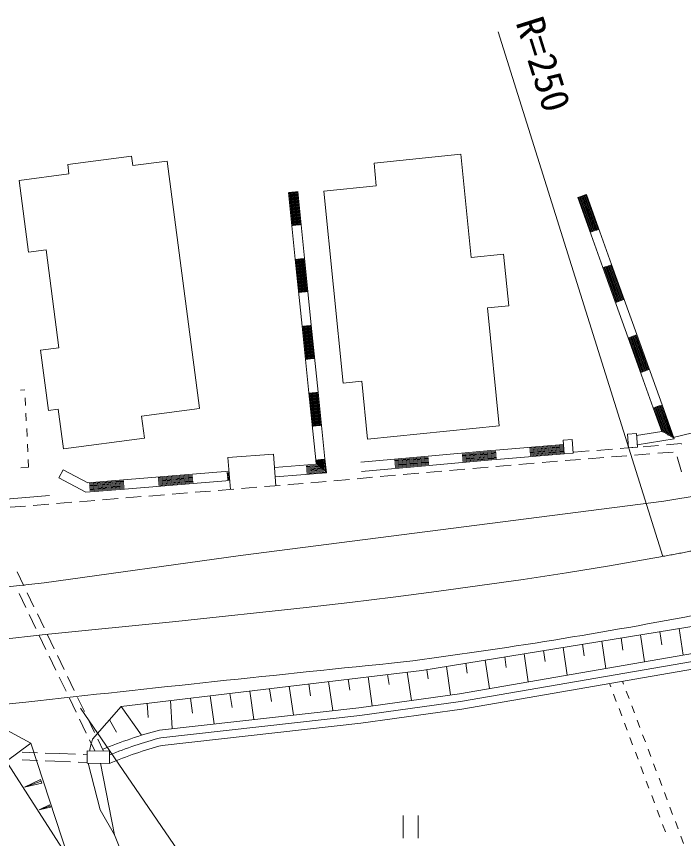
# Model space of a CAD drawing. Units: millimetres, scale not verified. Extents: x 40000 to 680000, y 20000 to 380000.
# Drawn here: x 398216 to 441334, y 259086 to 312195 of the extents above; entities that cross this region are included whole.
import ezdxf
from ezdxf.enums import TextEntityAlignment as Align

# ---------------------------------------------------------------- set-up
doc = ezdxf.new("R2010")
doc.units = ezdxf.units.MM
doc.header["$LTSCALE"] = 1000
doc.linetypes.add('CHAIN', pattern=[18.5, 12, -1.5, 3.5, -1.5])
doc.layers.add('M-BMK', color=2, linetype='CHAIN', lineweight=13)
doc.layers.add('M-WORK', color=1, linetype='Continuous', lineweight=13)
doc.styles.add('ＭＳ ゴシック', font='')
doc.styles.get('ＭＳ ゴシック').set_extended_font_data('MS Gothic')

msp = doc.modelspace()

# ---------------------------------------------------------------- linework, layer by layer
at = {"layer": 'M-BMK'}
msp.add_line((371686, 269178), (400065, 272263), dxfattribs=at)
msp.add_lwpolyline([(400065, 272261), (402880, 272540), (405694, 272822), (408508, 273108), (411321, 273401), (414133, 273703), (416944, 274017), (419754, 274343), (422562, 274686), (425367, 275046), (428170, 275427), (430969, 275830), (433765, 276258), (436557, 276712), (439343, 277196), (439739, 277267)], dxfattribs=at)
msp.add_arc((394914, 523215), 250000, 280.32897, 286.0378, dxfattribs=at)
at = {"layer": 'M-WORK'}
for p, q in [((440000, 277314), (429348, 311207)), ((426931, 303291), (421328, 302727)), ((426931, 303291), (427602, 296619)), ((401530, 302620), (405659, 303160)), ((405659, 303160), (405737, 302561)), ((407956, 302852), (405737, 302561)), ((407956, 302852), (410046, 286885)), ((421477, 301249), (421328, 302727)), ((401530, 302620), (401609, 302021)), ((398392, 301600), (401609, 302021)), ((398999, 296968), (398392, 301600)), ((418080, 300907), (421477, 301249)), ((416238, 296510), (415797, 300831)), ((416077, 298677), (415857, 300837)), ((416137, 298683), (415917, 300843)), ((416196, 298689), (415976, 300849)), ((416256, 298695), (416036, 300855)), ((416316, 298701), (416096, 300861)), ((416376, 298707), (416155, 300868)), ((416435, 298713), (416215, 300874)), ((416495, 298719), (416275, 300880)), ((416555, 298726), (416334, 300886)), ((416835, 296571), (416394, 300892)), ((418080, 300907), (419327, 288502)), ((434490, 300499), (435055, 300702)), ((435587, 298336), (434772, 300601)), ((435643, 298356), (434829, 300621)), ((435700, 298377), (434885, 300642)), ((435756, 298397), (434942, 300662)), ((435813, 298417), (434998, 300682)), ((436684, 296173), (435055, 300702)), ((436119, 295970), (434490, 300499)), ((435361, 298255), (434546, 300520)), ((435417, 298275), (434603, 300540)), ((435474, 298295), (434659, 300560)), ((435530, 298316), (434716, 300581)), ((400129, 297116), (398999, 296968)), ((400129, 297116), (400958, 290783)), ((416678, 292190), (416238, 296510)), ((416517, 294356), (416297, 296517)), ((416577, 294362), (416357, 296523)), ((416637, 294368), (416417, 296529)), ((416697, 294374), (416476, 296535)), ((416756, 294381), (416536, 296541)), ((416816, 294387), (416596, 296547)), ((416876, 294393), (416655, 296553)), ((416935, 294399), (416715, 296559)), ((416995, 294405), (416775, 296565)), ((417275, 292251), (416835, 296571)), ((427602, 296619), (429706, 296831)), ((430040, 293508), (429706, 296831)), ((437748, 291440), (436119, 295970)), ((436990, 293725), (436176, 295990)), ((437047, 293745), (436232, 296010)), ((437103, 293766), (436288, 296031)), ((437159, 293786), (436345, 296051)), ((437216, 293806), (436401, 296071)), ((437272, 293827), (436458, 296091)), ((437329, 293847), (436514, 296112)), ((437385, 293867), (436571, 296132)), ((437442, 293887), (436627, 296152)), ((438313, 291643), (436684, 296173)), ((430040, 293508), (428652, 293368)), ((428652, 293368), (429419, 285744)), ((417118, 287869), (416678, 292190)), ((416958, 290036), (416738, 292196)), ((417018, 290042), (416797, 292202)), ((417077, 290048), (416857, 292208)), ((417137, 290054), (416917, 292214)), ((417197, 290060), (416976, 292220)), ((417256, 290066), (417036, 292226)), ((417316, 290072), (417096, 292232)), ((417376, 290078), (417156, 292238)), ((417435, 290084), (417215, 292245)), ((417715, 287930), (417275, 292251)), ((438958, 289317), (438143, 291582)), ((439014, 289337), (438200, 291602)), ((439071, 289358), (438256, 291623)), ((439942, 287113), (438313, 291643)), ((439377, 286910), (437748, 291440)), ((438619, 289195), (437805, 291460)), ((438676, 289215), (437861, 291480)), ((438732, 289236), (437918, 291501)), ((438789, 289256), (437974, 291521)), ((438845, 289276), (438030, 291541)), ((438901, 289297), (438087, 291562)), ((399779, 290628), (400958, 290783)), ((400288, 286736), (399779, 290628)), ((420540, 288624), (419327, 288502)), ((420916, 284889), (420540, 288624)), ((398471, 288058), (398757, 288072)), ((398758, 288063), (398757, 288072)), ((417559, 283548), (417118, 287869)), ((417398, 285715), (417178, 287875)), ((417458, 285721), (417238, 287881)), ((417518, 285727), (417297, 287887)), ((417577, 285733), (417357, 287893)), ((417637, 285739), (417417, 287900)), ((417697, 285745), (417477, 287906)), ((417756, 285751), (417536, 287912)), ((417816, 285757), (417596, 287918)), ((417876, 285764), (417656, 287924)), ((418156, 283609), (417715, 287930)), ((398807, 287064), (398782, 287564)), ((400919, 286819), (400288, 286736)), ((400919, 286819), (401253, 284264)), ((410049, 286858), (406309, 286369)), ((439923, 285392), (439377, 286910)), ((440004, 285344), (439434, 286930)), ((440085, 285296), (439490, 286951)), ((440166, 285248), (439547, 286971)), ((440247, 285200), (439603, 286991)), ((440328, 285153), (439660, 287012)), ((440409, 285105), (439716, 287032)), ((440490, 285057), (439772, 287052)), ((440571, 285009), (439829, 287072)), ((440652, 284961), (439885, 287093)), ((440733, 284914), (439942, 287113)), ((398855, 286065), (398831, 286565)), ((406309, 286369), (406495, 284950)), ((420916, 284889), (429419, 285744)), ((440669, 284998), (444666, 285974)), ((398904, 285067), (398880, 285566)), ((438295, 285131), (439923, 285392)), ((401253, 284264), (406495, 284950)), ((438342, 284531), (440733, 284914)), ((398953, 284068), (398928, 284567)), ((424830, 283789), (428888, 284146)), ((428888, 284146), (429198, 284172)), ((429198, 284172), (433565, 284539)), ((431387, 284296), (433570, 284479)), ((431392, 284236), (433575, 284420)), ((431397, 284176), (433580, 284360)), ((431402, 284116), (433585, 284300)), ((431407, 284057), (433590, 284240)), ((431412, 283997), (433595, 284180)), ((436734, 284244), (435737, 284165)), ((438230, 284363), (437233, 284283)), ((439725, 284482), (438728, 284402)), ((441185, 284598), (440223, 284521)), ((441195, 284564), (441185, 284598)), ((411890, 283708), (414824, 283924)), ((411890, 283708), (412042, 281641)), ((414824, 283924), (414975, 281879)), ((418247, 282709), (418156, 283609)), ((420465, 283405), (424830, 283789)), ((422653, 283537), (424836, 283729)), ((422658, 283477), (424841, 283669)), ((422664, 283417), (424846, 283610)), ((427018, 283921), (428894, 284086)), ((427024, 283861), (428899, 284027)), ((427029, 283802), (428904, 283967)), ((427034, 283742), (428909, 283907)), ((427039, 283682), (428914, 283847)), ((427045, 283622), (428919, 283787)), ((427050, 283563), (428924, 283728)), ((427055, 283503), (428930, 283668)), ((427060, 283443), (428935, 283608)), ((428894, 284086), (429203, 284112)), ((428899, 284027), (429208, 284053)), ((428904, 283967), (429213, 283993)), ((428909, 283907), (429218, 283933)), ((428914, 283847), (429223, 283873)), ((428919, 283787), (429228, 283813)), ((428924, 283728), (429233, 283754)), ((428930, 283668), (429238, 283694)), ((428935, 283608), (429243, 283634)), ((429248, 283574), (433615, 283941)), ((431417, 283937), (433600, 284121)), ((431422, 283877), (433605, 284061)), ((431427, 283818), (433610, 284001)), ((435239, 284125), (434242, 284046)), ((435177, 283618), (436174, 283698)), ((436672, 283737), (437669, 283817)), ((438168, 283856), (439164, 283935)), ((439663, 283975), (440660, 284054)), ((440915, 283741), (441197, 282782)), ((399002, 283069), (398977, 283568)), ((414888, 283059), (417588, 283261)), ((416944, 283153), (417654, 283206)), ((416948, 283093), (417720, 283151)), ((416953, 283033), (417786, 283096)), ((417588, 283261), (417559, 283548)), ((417654, 283206), (417618, 283555)), ((417720, 283151), (417678, 283561)), ((417786, 283096), (417738, 283567)), ((417852, 283040), (417798, 283573)), ((417918, 282985), (417857, 283579)), ((417984, 282930), (417917, 283585)), ((418050, 282875), (417977, 283591)), ((418116, 282820), (418036, 283597)), ((418181, 282764), (418096, 283603)), ((420518, 282807), (424883, 283191)), ((422669, 283358), (424851, 283550)), ((422674, 283298), (424857, 283490)), ((422679, 283238), (424862, 283430)), ((422685, 283178), (424867, 283371)), ((422690, 283119), (424873, 283311)), ((422695, 283059), (424878, 283251)), ((424883, 283191), (428940, 283548)), ((427704, 282988), (428700, 283076)), ((428940, 283548), (429248, 283574)), ((429198, 283119), (430194, 283206)), ((430692, 283250), (431688, 283337)), ((432186, 283381), (433183, 283460)), ((433682, 283499), (434679, 283579)), ((399002, 283069), (398502, 283045)), ((401247, 282915), (400966, 282385)), ((401247, 282915), (402827, 282075)), ((405143, 282262), (409591, 282620)), ((407372, 282381), (409596, 282560)), ((409591, 282620), (411956, 282810)), ((411820, 282739), (411960, 282750)), ((411825, 282679), (411965, 282690)), ((411830, 282619), (411969, 282631)), ((411835, 282560), (411973, 282571)), ((414932, 282460), (418247, 282709)), ((416957, 282973), (417852, 283040)), ((416962, 282913), (417918, 282985)), ((416966, 282854), (417984, 282930)), ((416971, 282794), (418050, 282875)), ((416975, 282734), (418116, 282820)), ((416980, 282674), (418181, 282764)), ((421726, 282465), (422723, 282552)), ((423221, 282596), (424217, 282683)), ((424715, 282727), (425711, 282814)), ((426209, 282857), (427206, 282945)), ((400966, 282385), (402700, 281463)), ((402827, 282075), (405143, 282262)), ((402923, 282023), (405148, 282202)), ((402928, 281963), (405152, 282142)), ((402933, 281903), (405157, 282082)), ((402938, 281844), (405162, 282023)), ((405191, 281664), (409639, 282022)), ((407377, 282321), (409601, 282500)), ((407381, 282261), (409606, 282440)), ((407386, 282202), (409610, 282381)), ((407391, 282142), (409615, 282321)), ((407396, 282082), (409620, 282261)), ((407401, 282022), (409625, 282201)), ((407405, 281962), (409630, 282141)), ((407410, 281903), (409635, 282082)), ((409639, 282022), (412000, 282212)), ((411840, 282500), (411978, 282511)), ((411844, 282440), (411982, 282451)), ((411849, 282380), (411987, 282391)), ((411854, 282320), (411991, 282331)), ((411859, 282261), (411995, 282272)), ((415843, 281950), (416746, 282029)), ((417244, 282073), (418240, 282160)), ((418738, 282203), (419734, 282291)), ((420232, 282334), (421228, 282421)), ((402700, 281463), (405191, 281664)), ((402943, 281784), (405167, 281963)), ((402947, 281724), (405172, 281903)), ((402952, 281664), (405176, 281843)), ((402957, 281604), (405181, 281783)), ((402962, 281545), (405186, 281724)), ((409769, 281456), (410766, 281537)), ((411264, 281577), (412261, 281659)), ((412759, 281699), (413756, 281780)), ((414254, 281821), (415251, 281902)), ((415749, 281942), (415843, 281950)), ((440062, 280891), (444641, 281631)), ((394747, 280784), (400348, 281237)), ((403789, 280969), (404785, 281051)), ((405284, 281091), (406281, 281172)), ((406779, 281213), (407776, 281294)), ((408274, 281334), (409271, 281415)), ((397809, 280483), (398805, 280564)), ((399304, 280605), (400300, 280686)), ((400799, 280726), (401795, 280807)), ((402294, 280848), (403290, 280929)), ((412693, 277362), (440062, 280891)), ((400006, 275607), (412693, 277362)), ((398266, 276307), (398700, 275406)), ((388439, 274367), (400006, 275607)), ((398383, 274913), (398817, 274012)), ((398917, 274956), (399351, 274055)), ((399034, 273561), (399468, 272661)), ((399568, 273605), (400002, 272704)), ((424425, 269942), (443771, 273103)), ((439803, 272454), (439925, 271611)), ((441052, 272658), (441302, 270931)), ((399685, 272210), (400119, 271309)), ((400219, 272253), (400653, 271352)), ((437302, 272046), (437418, 271246)), ((438553, 272250), (438807, 270502)), ((426842, 268442), (444478, 271478)), ((433545, 271432), (433805, 269641)), ((434798, 271637), (434908, 270880)), ((436051, 271841), (436308, 270072)), ((400336, 270859), (400770, 269958)), ((400870, 270902), (401304, 270001)), ((426919, 267948), (444325, 270944)), ((431036, 271022), (431298, 269209)), ((432290, 271227), (432394, 270513)), ((426995, 267454), (444449, 270458)), ((427264, 270406), (427355, 269779)), ((428522, 270611), (428788, 268777)), ((429779, 270817), (429876, 270146)), ((404986, 267625), (424425, 269942)), ((423479, 269829), (423743, 268012)), ((424745, 269994), (424830, 269410)), ((426006, 270200), (426272, 268363)), ((400987, 269507), (401421, 268606)), ((401521, 269550), (401955, 268650)), ((419667, 269375), (419769, 268673)), ((420939, 269526), (421210, 267661)), ((422209, 269678), (422301, 269042)), ((414572, 268768), (414693, 267932)), ((415847, 268920), (416116, 267065)), ((417121, 269071), (417233, 268303)), ((418395, 269223), (418666, 267352)), ((436635, 268885), (436554, 269099)), ((437458, 269070), (437393, 269244)), ((410741, 268311), (411005, 266491)), ((412019, 268463), (412150, 267562)), ((413296, 268616), (413563, 266778)), ((420343, 267540), (426842, 268442)), ((436987, 267949), (436811, 268417)), ((437811, 268134), (437635, 268602)), ((401638, 268156), (402072, 267255)), ((402172, 268199), (402606, 267298)), ((406669, 267826), (406720, 266911)), ((408182, 268006), (408281, 266185)), ((409462, 268159), (409602, 267190)), ((420405, 267044), (426919, 267948)), ((420815, 240552), (402367, 267508)), ((403143, 265515), (404986, 267625)), ((404986, 267625), (406291, 265755)), ((407452, 266092), (420343, 267540)), ((420468, 266548), (426995, 267454)), ((437339, 267013), (437163, 267481)), ((438163, 267198), (437987, 267666)), ((395970, 266946), (399141, 265257)), ((402289, 266805), (402723, 265904)), ((402823, 266848), (403257, 265947)), ((404235, 266765), (404676, 265953)), ((407545, 265599), (420405, 267044)), ((438515, 266262), (438339, 266730)), ((407639, 265107), (420468, 266548)), ((437691, 266077), (437515, 266545)), ((438044, 265141), (437868, 265609)), ((438867, 265326), (438691, 265794)), ((399141, 265257), (397558, 264069)), ((399141, 265257), (401556, 257879)), ((402940, 265453), (403281, 264746)), ((403474, 265496), (403839, 264739)), ((401556, 257879), (397085, 264800)), ((398584, 264673), (399583, 264633)), ((400083, 264612), (401028, 264574)), ((401028, 264574), (402028, 264533)), ((402527, 264513), (402786, 264502)), ((402790, 264753), (402779, 263963)), ((404233, 264733), (402790, 264753)), ((404233, 264733), (404222, 263943)), ((438396, 264205), (438220, 264673)), ((439220, 264391), (439043, 264859)), ((398584, 264173), (399583, 264132)), ((400083, 264112), (400705, 264087)), ((400705, 264087), (401705, 264046)), ((402204, 264026), (402780, 264002)), ((404222, 263943), (402779, 263963)), ((403638, 260943), (402861, 263962)), ((403656, 263966), (404554, 259327)), ((438748, 263269), (438572, 263737)), ((439572, 263455), (439396, 263923)), ((399770, 262905), (398741, 262399)), ((399770, 262905), (399857, 262662)), ((439924, 262519), (439748, 262987)), ((399814, 262784), (398741, 262399)), ((399857, 262662), (398741, 262399)), ((439100, 262333), (438924, 262801)), ((439453, 261398), (439276, 261865)), ((440276, 261583), (440100, 262051)), ((400357, 261267), (399688, 260938)), ((400385, 261188), (399688, 260938)), ((400414, 261109), (399688, 260938)), ((400357, 261267), (400414, 261109)), ((404554, 259327), (403638, 260943)), ((439805, 260462), (439629, 260930)), ((440628, 260647), (440452, 261115)), ((423205, 260571), (423205, 259113)), ((424177, 260571), (424177, 259113)), ((440157, 259526), (439981, 259994)), ((440981, 259711), (440805, 260179)), ((408291, 250060), (404554, 259327)), ((441333, 258775), (441157, 259243))]:
    msp.add_line(p, q, dxfattribs=at)
for points in [[(437704, 285214), (438284, 285261), (438355, 284373), (437775, 284327)], [(433561, 284830), (434142, 284865), (434196, 283977), (433615, 283941)]]:
    msp.add_lwpolyline(points, close=True, dxfattribs=at)
for centre, radius, start, end in [((382455, 584860), 316998, 277.3902, 280.94215), ((687162, -2327771), 2611637, 95.80023, 96.33858), ((1835259, -14439420), 14777301, 95.57826, 95.76488), ((415097, 237606), 29494, 105.0229, 112.5465), ((415097, 237606), 28994, 105.097, 112.0121), ((406638, 264223), 3726, 159.7261, 171.8668), ((415097, 237606), 28494, 105.173, 112.4349)]:
    msp.add_arc(centre, radius, start, end, dxfattribs=at)

# ---------------------------------------------------------------- texts
at = {"layer": 'M-WORK', "style": 'ＭＳ ゴシック'}
msp.add_text('R=250', height=1833, rotation=287.447, dxfattribs=at).set_placement((429947, 311647), align=Align.BOTTOM_LEFT)

doc.saveas('drawing.dxf')
